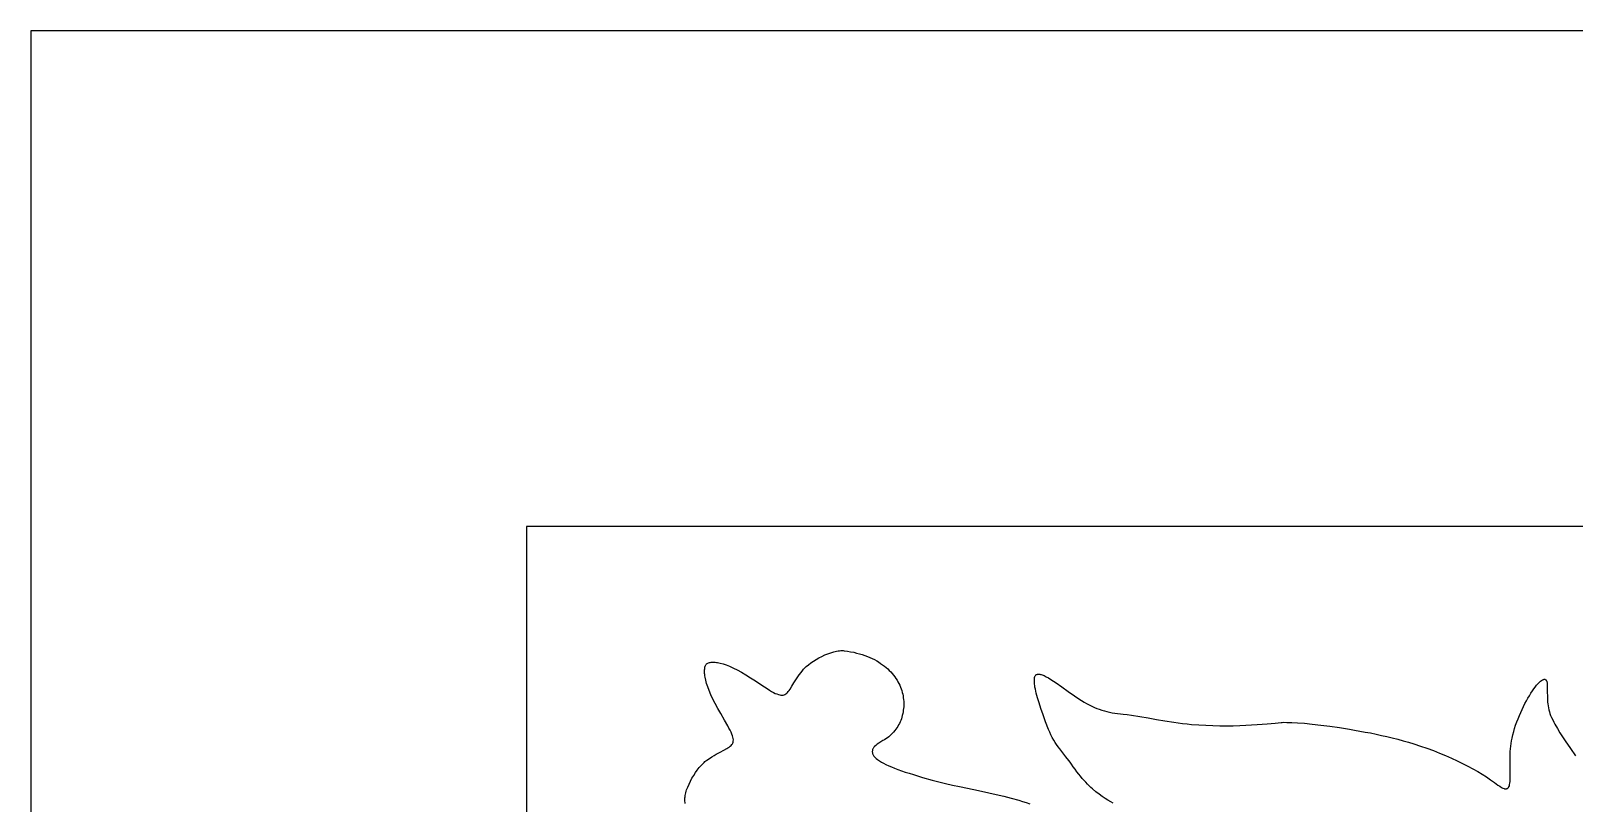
# Model space of a CAD drawing. Extents: x -592 to 638, y 287 to 852.
# Drawn here: x -591.9 to -467.4, y 789.8 to 852.1 of the extents above; entities that cross this region are included whole.
import ezdxf

# ---------------------------------------------------------------- set-up
doc = ezdxf.new("R2010")
doc.units = 0
doc.layers.add('COUCHE_1', color=18, linetype='CONTINUOUS')
doc.layers.add('LAYER_1', color=174, linetype='CONTINUOUS')

msp = doc.modelspace()

# ---------------------------------------------------------------- linework, layer by layer
at = {"layer": 'COUCHE_1'}
msp.add_lwpolyline([(-591.86, 287.13), (638.14, 287.13), (638.14, 852.13), (-591.86, 852.13)], close=True, dxfattribs=at)
at = {"layer": 'LAYER_1'}
msp.add_lwpolyline([(-551.86, 812.13), (-551.86, 327.13), (598.14, 327.13), (598.14, 812.13)], close=True, dxfattribs=at)
for points in [[(-539.07, 789.79), (-539.09, 790.05), (-539.09, 790.14), (-539.09, 790.24), (-539.08, 790.34), (-539.06, 790.44), (-539.04, 790.55), (-539.01, 790.66), (-538.98, 790.78), (-538.95, 790.89), (-538.86, 791.12), (-538.76, 791.36), (-538.65, 791.6), (-538.52, 791.83), (-538.38, 792.06), (-538.24, 792.28), (-538.09, 792.49), (-537.93, 792.69), (-537.78, 792.87), (-537.62, 793.03), (-537.54, 793.1), (-537.47, 793.17), (-537.39, 793.23), (-537.32, 793.29), (-537.12, 793.42), (-536.92, 793.55), (-536.74, 793.66), (-536.56, 793.77), (-536.24, 793.94), (-535.96, 794.1), (-535.72, 794.23), (-535.62, 794.29), (-535.52, 794.35), (-535.44, 794.41), (-535.37, 794.47), (-535.31, 794.54), (-535.26, 794.6), (-535.22, 794.67), (-535.2, 794.75), (-535.19, 794.83), (-535.18, 794.93), (-535.2, 795.03), (-535.22, 795.14), (-535.26, 795.26), (-535.31, 795.39), (-535.37, 795.54), (-535.45, 795.7), (-535.54, 795.88), (-535.64, 796.07), (-535.89, 796.52), (-536.2, 797.04), (-536.43, 797.46), (-536.65, 797.85), (-536.83, 798.22), (-536.99, 798.57), (-537.13, 798.9), (-537.24, 799.2), (-537.34, 799.48), (-537.41, 799.74), (-537.46, 799.98), (-537.48, 800.09), (-537.49, 800.19), (-537.5, 800.29), (-537.51, 800.39), (-537.51, 800.48), (-537.5, 800.57), (-537.49, 800.65), (-537.48, 800.72), (-537.47, 800.79), (-537.45, 800.86), (-537.43, 800.92), (-537.4, 800.97), (-537.37, 801.02), (-537.34, 801.07), (-537.34, 801.07), (-537.34, 801.07), (-537.34, 801.07), (-537.34, 801.07), (-537.29, 801.1), (-537.24, 801.12), (-537.18, 801.15), (-537.12, 801.17), (-537.05, 801.18), (-536.98, 801.19), (-536.91, 801.2), (-536.82, 801.2), (-536.74, 801.2), (-536.65, 801.19), (-536.55, 801.18), (-536.45, 801.17), (-536.35, 801.15), (-536.24, 801.12), (-536.01, 801.05), (-535.75, 800.97), (-535.48, 800.86), (-535.18, 800.72), (-534.87, 800.57), (-534.53, 800.38), (-534.17, 800.18), (-533.79, 799.94), (-533.39, 799.68), (-532.89, 799.34), (-532.46, 799.06), (-532.27, 798.94), (-532.1, 798.84), (-531.94, 798.76), (-531.8, 798.68), (-531.67, 798.63), (-531.55, 798.58), (-531.44, 798.55), (-531.34, 798.53), (-531.25, 798.53), (-531.17, 798.54), (-531.09, 798.56), (-531.02, 798.59), (-530.95, 798.63), (-530.88, 798.69), (-530.81, 798.76), (-530.75, 798.83), (-530.68, 798.92), (-530.61, 799.02), (-530.47, 799.26), (-530.3, 799.53), (-530.1, 799.84), (-529.98, 800), (-529.86, 800.18), (-529.72, 800.37), (-529.57, 800.56), (-529.51, 800.63), (-529.45, 800.7), (-529.38, 800.77), (-529.3, 800.84), (-529.13, 800.99), (-528.94, 801.13), (-528.73, 801.27), (-528.51, 801.41), (-528.28, 801.54), (-528.04, 801.66), (-527.8, 801.78), (-527.56, 801.88), (-527.31, 801.96), (-527.08, 802.03), (-526.96, 802.06), (-526.85, 802.08), (-526.73, 802.1), (-526.63, 802.12), (-526.52, 802.13), (-526.42, 802.13), (-526.32, 802.13), (-526.23, 802.12), (-525.97, 802.08), (-525.72, 802.04), (-525.47, 801.99), (-525.24, 801.93), (-525.01, 801.87), (-524.79, 801.81), (-524.58, 801.74), (-524.37, 801.66), (-524.17, 801.58), (-523.98, 801.49), (-523.8, 801.4), (-523.62, 801.3), (-523.46, 801.21), (-523.3, 801.1), (-523.14, 800.99), (-522.99, 800.88), (-522.85, 800.77), (-522.72, 800.65), (-522.6, 800.53), (-522.48, 800.41), (-522.36, 800.28), (-522.26, 800.15), (-522.16, 800.02), (-522.07, 799.89), (-521.98, 799.75), (-521.9, 799.61), (-521.83, 799.47), (-521.76, 799.33), (-521.7, 799.19), (-521.65, 799.05), (-521.6, 798.9), (-521.56, 798.76), (-521.52, 798.61), (-521.49, 798.47), (-521.47, 798.32), (-521.45, 798.18), (-521.44, 798.03), (-521.43, 797.89), (-521.43, 797.74), (-521.44, 797.6), (-521.45, 797.46), (-521.47, 797.32), (-521.49, 797.18), (-521.51, 797.04), (-521.55, 796.9), (-521.59, 796.77), (-521.63, 796.63), (-521.68, 796.5), (-521.73, 796.38), (-521.79, 796.25), (-521.85, 796.13), (-521.92, 796.01), (-522, 795.89), (-522.07, 795.78), (-522.16, 795.67), (-522.25, 795.56), (-522.34, 795.46), (-522.44, 795.36), (-522.54, 795.27), (-522.64, 795.18), (-522.76, 795.1), (-522.87, 795.02), (-522.99, 794.94), (-523.11, 794.87), (-523.29, 794.77), (-523.45, 794.67), (-523.59, 794.58), (-523.7, 794.48), (-523.8, 794.38), (-523.84, 794.33), (-523.87, 794.28), (-523.9, 794.24), (-523.93, 794.19), (-523.95, 794.14), (-523.96, 794.09), (-523.97, 794.05), (-523.98, 794), (-523.98, 793.95), (-523.97, 793.9), (-523.96, 793.86), (-523.95, 793.81), (-523.93, 793.76), (-523.91, 793.71), (-523.88, 793.67), (-523.84, 793.62), (-523.76, 793.52), (-523.66, 793.43), (-523.54, 793.33), (-523.4, 793.23), (-523.24, 793.14), (-523.06, 793.04), (-522.87, 792.94), (-522.65, 792.84), (-522.42, 792.74), (-522.17, 792.64), (-521.91, 792.54), (-521.62, 792.44), (-521.32, 792.33), (-521, 792.23), (-520.66, 792.12), (-519.93, 791.9), (-519.14, 791.68), (-518.61, 791.54), (-518.07, 791.41), (-517.51, 791.28), (-516.94, 791.16), (-515.77, 790.92), (-515.17, 790.79), (-514.57, 790.66), (-513.97, 790.52), (-513.36, 790.38), (-512.76, 790.22), (-512.16, 790.05), (-511.86, 789.96), (-511.56, 789.86), (-511.26, 789.76)], [(-504.53, 789.81), (-504.74, 789.92), (-504.96, 790.05), (-505.19, 790.19), (-505.43, 790.35), (-505.68, 790.54), (-505.94, 790.74), (-506.2, 790.97), (-506.33, 791.09), (-506.47, 791.22), (-506.61, 791.36), (-506.74, 791.51), (-506.89, 791.66), (-507.03, 791.82), (-507.17, 791.99), (-507.32, 792.17), (-507.46, 792.36), (-507.61, 792.55), (-507.76, 792.76), (-507.91, 792.97), (-508.01, 793.12), (-508.12, 793.26), (-508.36, 793.56), (-508.6, 793.87), (-508.85, 794.19), (-508.98, 794.36), (-509.1, 794.54), (-509.22, 794.72), (-509.34, 794.91), (-509.45, 795.11), (-509.56, 795.32), (-509.66, 795.54), (-509.76, 795.77), (-509.99, 796.39), (-510.19, 796.95), (-510.37, 797.46), (-510.52, 797.92), (-510.64, 798.33), (-510.74, 798.7), (-510.82, 799.02), (-510.85, 799.17), (-510.87, 799.3), (-510.89, 799.43), (-510.9, 799.54), (-510.9, 799.65), (-510.9, 799.74), (-510.9, 799.83), (-510.89, 799.9), (-510.88, 799.97), (-510.86, 800.03), (-510.83, 800.08), (-510.8, 800.13), (-510.77, 800.16), (-510.73, 800.19), (-510.68, 800.21), (-510.64, 800.23), (-510.59, 800.23), (-510.53, 800.23), (-510.47, 800.23), (-510.4, 800.21), (-510.34, 800.2), (-510.26, 800.17), (-510.11, 800.11), (-509.94, 800.02), (-509.76, 799.92), (-509.56, 799.8), (-509.36, 799.67), (-509.14, 799.52), (-508.68, 799.2), (-508.18, 798.84), (-507.65, 798.48), (-507.38, 798.3), (-507.1, 798.11), (-506.89, 797.98), (-506.68, 797.86), (-506.47, 797.74), (-506.26, 797.64), (-506.06, 797.55), (-505.86, 797.47), (-505.66, 797.39), (-505.45, 797.32), (-505.25, 797.26), (-505.04, 797.21), (-504.84, 797.16), (-504.62, 797.12), (-504.41, 797.08), (-504.19, 797.05), (-503.96, 797.02), (-503.73, 796.99), (-503.4, 796.96), (-503.07, 796.91), (-502.4, 796.81), (-501.73, 796.7), (-501.05, 796.58), (-500.36, 796.46), (-499.66, 796.35), (-499.3, 796.3), (-498.94, 796.25), (-498.58, 796.21), (-498.21, 796.17), (-497.63, 796.13), (-497.06, 796.1), (-496.49, 796.08), (-495.93, 796.07), (-495.38, 796.07), (-494.85, 796.07), (-494.33, 796.09), (-493.84, 796.11), (-493.37, 796.13), (-492.93, 796.16), (-492.51, 796.19), (-492.13, 796.22), (-491.48, 796.28), (-491, 796.34), (-490.92, 796.34), (-490.81, 796.35), (-490.52, 796.34), (-490.13, 796.33), (-489.66, 796.3), (-489.11, 796.26), (-488.49, 796.2), (-487.8, 796.12), (-487.07, 796.03), (-486.29, 795.92), (-485.47, 795.79), (-485.06, 795.72), (-484.63, 795.64), (-484.2, 795.56), (-483.77, 795.48), (-483.33, 795.39), (-482.9, 795.29), (-482.46, 795.19), (-482.02, 795.08), (-481.58, 794.97), (-481.15, 794.85), (-480.72, 794.73), (-480.29, 794.6), (-479.75, 794.43), (-479.23, 794.25), (-478.71, 794.06), (-478.21, 793.86), (-477.72, 793.66), (-477.25, 793.45), (-476.79, 793.24), (-476.35, 793.03), (-475.92, 792.81), (-475.52, 792.59), (-475.13, 792.37), (-474.76, 792.15), (-474.41, 791.93), (-474.09, 791.71), (-473.78, 791.49), (-473.5, 791.28), (-473.36, 791.18), (-473.22, 791.09), (-473.11, 791.03), (-473, 790.99), (-472.96, 790.98), (-472.91, 790.97), (-472.87, 790.97), (-472.83, 790.97), (-472.8, 790.97), (-472.77, 790.99), (-472.73, 791), (-472.71, 791.02), (-472.68, 791.05), (-472.66, 791.07), (-472.64, 791.11), (-472.62, 791.14), (-472.58, 791.23), (-472.56, 791.33), (-472.54, 791.44), (-472.52, 791.56), (-472.51, 791.7), (-472.51, 791.85), (-472.51, 792.18), (-472.51, 792.54), (-472.52, 792.93), (-472.52, 793.34), (-472.51, 793.77), (-472.5, 793.99), (-472.49, 794.2), (-472.47, 794.42), (-472.44, 794.64), (-472.4, 794.86), (-472.36, 795.07), (-472.3, 795.33), (-472.23, 795.59), (-472.15, 795.85), (-472.07, 796.11), (-471.97, 796.37), (-471.88, 796.63), (-471.77, 796.89), (-471.66, 797.14), (-471.55, 797.38), (-471.44, 797.62), (-471.32, 797.85), (-471.2, 798.08), (-471.08, 798.29), (-470.96, 798.49), (-470.84, 798.69), (-470.72, 798.87), (-470.61, 799.04), (-470.49, 799.19), (-470.38, 799.33), (-470.27, 799.46), (-470.17, 799.56), (-470.07, 799.65), (-469.98, 799.72), (-469.89, 799.77), (-469.85, 799.79), (-469.81, 799.8), (-469.77, 799.81), (-469.74, 799.81), (-469.71, 799.81), (-469.68, 799.8), (-469.65, 799.78), (-469.62, 799.76), (-469.6, 799.73), (-469.58, 799.7), (-469.56, 799.66), (-469.55, 799.61), (-469.54, 799.55), (-469.53, 799.49), (-469.52, 799.35), (-469.52, 798.78), (-469.51, 798.46), (-469.5, 798.14), (-469.49, 797.98), (-469.47, 797.82), (-469.45, 797.66), (-469.42, 797.5), (-469.39, 797.34), (-469.35, 797.19), (-469.3, 797.04), (-469.25, 796.9), (-469.17, 796.72), (-469.08, 796.54), (-468.99, 796.36), (-468.9, 796.18), (-468.7, 795.84), (-468.5, 795.5), (-468.28, 795.16), (-468.07, 794.84), (-467.64, 794.22), (-467.24, 793.65)]]:
    msp.add_lwpolyline(points, dxfattribs=at)

doc.saveas('drawing.dxf')
